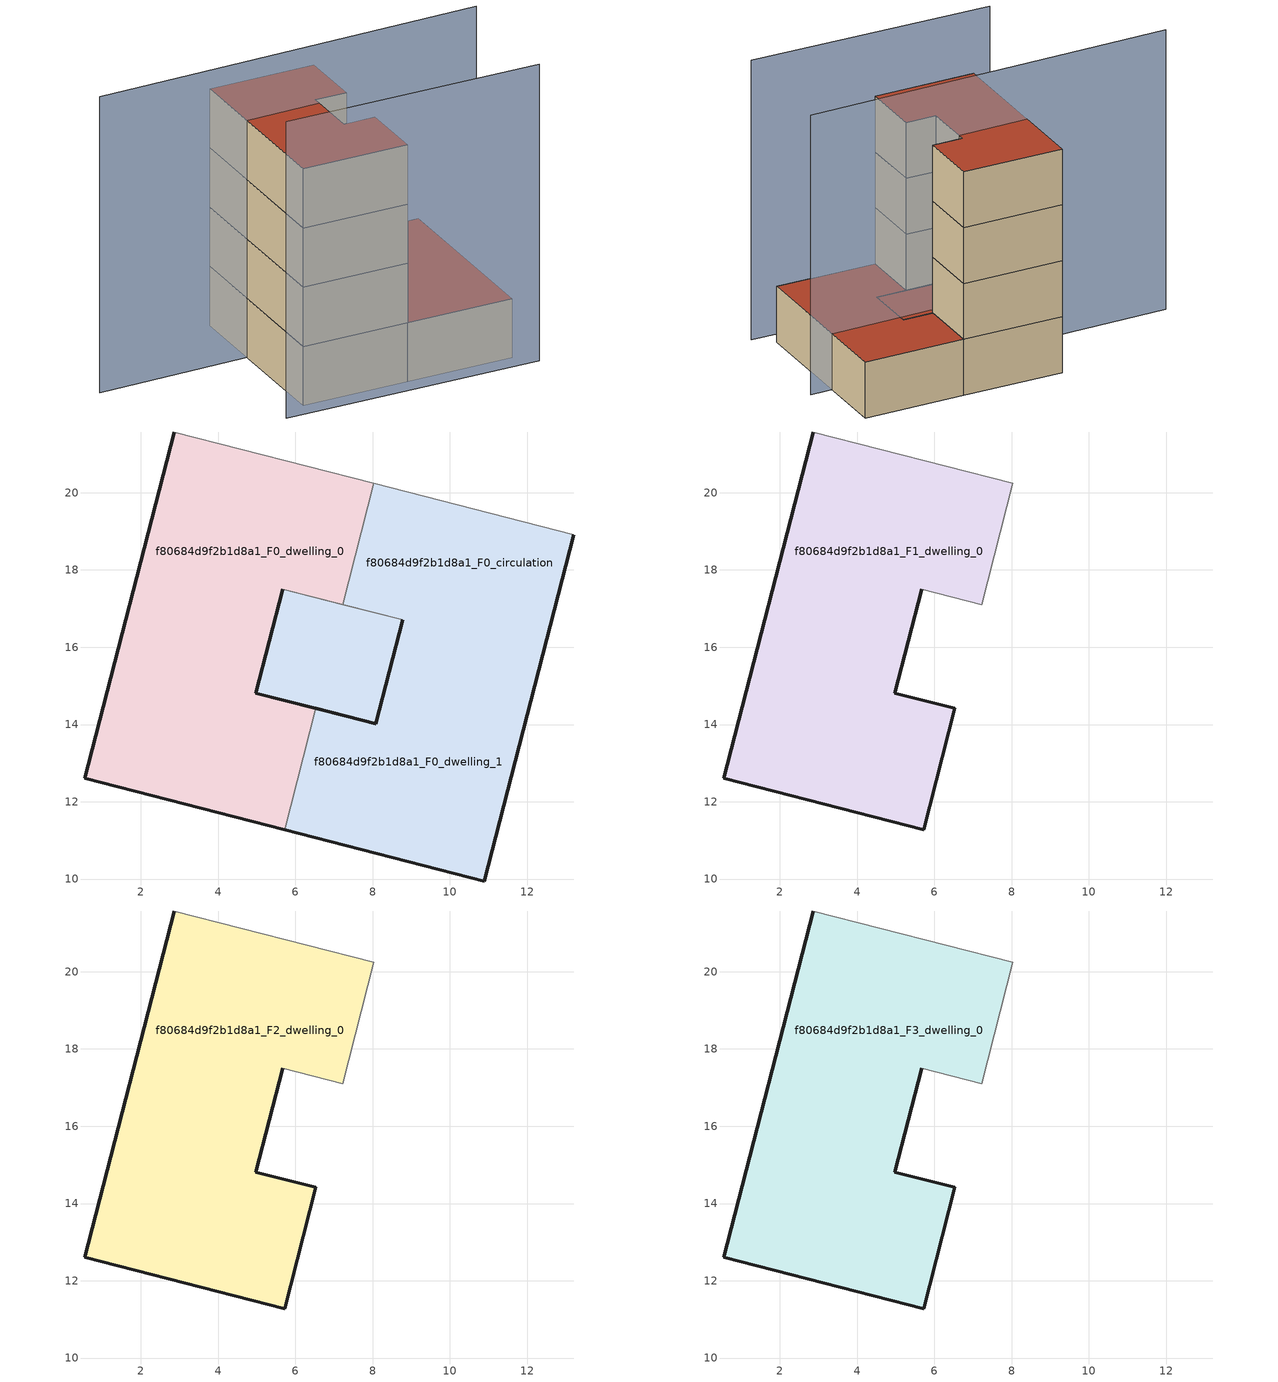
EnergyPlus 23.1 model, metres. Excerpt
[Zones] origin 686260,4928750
f80684d9f2b1d8a1_F0_dwelling_0
 floor ground (EU_floor_Construction): 8.03,20.24 7.22,17.1 5.67,17.5 4.98,14.81 6.53,14.42 5.73,11.28 0.56,12.61 2.86,21.57 z0; 8.78,16.71 8.08,14.02 6.53,14.42 4.98,14.81 5.67,17.5 7.22,17.1 z0
 wall outside (EU_wall_Construction): 2.86,21.57 0.56,12.61 5.73,11.28 / 6.53,14.42 4.98,14.81 5.67,17.5 z0:3
 wall adiabatic (EU_wall_Construction): 8.03,20.24 2.86,21.57 / 5.67,17.5 7.22,17.1 z0:3
 wall to f80684d9f2b1d8a1_F0_dwelling_1 (EU_wall_Construction): 5.73,11.28 6.53,14.42 / 7.22,17.1 8.03,20.24 z0:3
 roof outside (EU_floor_Construction): 8.08,14.02 8.78,16.71 7.22,17.1 5.67,17.5 4.98,14.81 6.53,14.42 z3
f80684d9f2b1d8a1_F0_dwelling_1
 floor ground (EU_floor_Construction): 8.78,16.71 8.08,14.02 6.87,14.33 6.53,14.42 4.98,14.81 5.67,17.5 7.22,17.1 z0; 13.2,18.91 10.9,9.95 5.73,11.28 6.53,14.42 6.87,14.33 8.08,14.02 8.78,16.71 7.22,17.1 8.03,20.24 z0
 wall outside (EU_wall_Construction): 8.78,16.71 8.08,14.02 6.53,14.42 / 5.73,11.28 10.9,9.95 13.2,18.91 z0:3
 wall adiabatic (EU_wall_Construction): 13.2,18.91 8.03,20.24 / 7.22,17.1 8.78,16.71 z0:3
 roof outside (EU_roof_Construction): 10.9,9.95 13.2,18.91 8.03,20.24 7.22,17.1 8.78,16.71 8.08,14.02 6.87,14.33 6.53,14.42 5.73,11.28 z3; 8.08,14.02 8.78,16.71 7.22,17.1 5.67,17.5 4.98,14.81 6.53,14.42 6.87,14.33 z3
f80684d9f2b1d8a1_F0_circulation
 floor ground (EU_floor_Construction): 8.78,16.71 8.08,14.02 6.87,14.33 6.53,14.42 4.98,14.81 5.67,17.5 7.22,17.1 z0; 8.03,20.24 7.22,17.1 5.67,17.5 4.98,14.81 6.53,14.42 5.73,11.28 0.56,12.61 2.86,21.57 z0; 13.2,18.91 10.9,9.95 5.73,11.28 6.53,14.42 6.87,14.33 8.08,14.02 8.78,16.71 7.22,17.1 8.03,20.24 z0
 wall outside (EU_wall_Construction): 5.67,17.5 4.98,14.81 8.08,14.02 8.78,16.71 z0:3
 wall adiabatic (EU_wall_Construction): 8.78,16.71 5.67,17.5 z0:3
 roof outside (EU_roof_Construction): 8.08,14.02 8.78,16.71 7.22,17.1 5.67,17.5 4.98,14.81 6.53,14.42 6.87,14.33 z3; 5.73,11.28 6.53,14.42 4.98,14.81 5.67,17.5 7.22,17.1 8.03,20.24 2.86,21.57 0.56,12.61 z3; 10.9,9.95 13.2,18.91 8.03,20.24 7.22,17.1 8.78,16.71 8.08,14.02 6.87,14.33 6.53,14.42 5.73,11.28 z3
f80684d9f2b1d8a1_F1_dwelling_0
 floor to f80684d9f2b1d8a1_F0_dwelling_0 (EU_floor_Construction): 8.03,20.24 7.22,17.1 5.67,17.5 4.98,14.81 6.53,14.42 5.73,11.28 0.56,12.61 2.86,21.57 z3
 wall outside (EU_wall_Construction): 2.86,21.57 0.56,12.61 5.73,11.28 6.53,14.42 4.98,14.81 5.67,17.5 z3:6
 wall adiabatic (EU_wall_Construction): 5.67,17.5 7.22,17.1 8.03,20.24 2.86,21.57 z3:6
f80684d9f2b1d8a1_F2_dwelling_0
 floor to f80684d9f2b1d8a1_F1_dwelling_0 (EU_floor_Construction): 8.03,20.24 7.22,17.1 5.67,17.5 4.98,14.81 6.53,14.42 5.73,11.28 0.56,12.61 2.86,21.57 z6
 wall outside (EU_wall_Construction): 2.86,21.57 0.56,12.61 5.73,11.28 6.53,14.42 4.98,14.81 5.67,17.5 z6:9
 wall adiabatic (EU_wall_Construction): 5.67,17.5 7.22,17.1 8.03,20.24 2.86,21.57 z6:9
f80684d9f2b1d8a1_F3_dwelling_0
 floor to f80684d9f2b1d8a1_F2_dwelling_0 (EU_floor_Construction): 8.03,20.24 7.22,17.1 5.67,17.5 4.98,14.81 6.53,14.42 5.73,11.28 0.56,12.61 2.86,21.57 z9
 wall outside (EU_wall_Construction): 2.86,21.57 0.56,12.61 5.73,11.28 6.53,14.42 4.98,14.81 5.67,17.5 z9:12
 wall adiabatic (EU_wall_Construction): 5.67,17.5 7.22,17.1 8.03,20.24 2.86,21.57 z9:12
 roof outside (EU_roof_Construction): 5.73,11.28 6.53,14.42 4.98,14.81 5.67,17.5 7.22,17.1 8.03,20.24 2.86,21.57 0.56,12.61 z12
shading: -0.86,12.19 11.62,8.91 / 13.48,15.29 -5.46,19.76 z0:15
[Building]
EU S2 Campaign: North Axis=0; Terrain=City; Solar Distribution=FullExterior
[Site:Location]
Bologna: Latitude=44.5; Longitude=11.25; Time Zone=1; Elevation=37
[SizingPeriod:WeatherFileDays]
AnnualSizingPeriod: Begin Month=1; Begin Day of Month=1; End Month=12; End Day of Month=31; Day of Week for Start Day=Monday; Use Weather File Daylight Saving Period=No; Use Weather File Rain and Snow Indicators=No
[MATERIAL]
EU_InternalMass_Material: Roughness=MediumRough; Thickness=0.1; Conductivity=1; Density=1800; Specific Heat=900; Thermal Absorptance=0.9; Solar Absorptance=0.7; Visible Absorptance=0.7
[MATERIAL:NOMASS] Roughness=MediumRough; Thermal Absorptance=0.9; Solar Absorptance=0.7; Visible Absorptance=0.7
Name | Thermal Resistance
EU_wall_NoMass | 0.937881
EU_roof_NoMass | 0.548572
EU_floor_NoMass | 0.71348
[CONSTRUCTION]
EU_wall_Construction: EU_wall_NoMass
EU_roof_Construction: EU_roof_NoMass
EU_floor_Construction: EU_floor_NoMass
EU_InternalMass_Construction: EU_InternalMass_Material
[ZONE] Type=1; Multiplier=1; Ceiling Height=autocalculate; Floor Area=autocalculate; Part of Total Floor Area=Yes
Name | Volume
f80684d9f2b1d8a1_F0_dwelling_0 | 161.558
f80684d9f2b1d8a1_F1_dwelling_0; f80684d9f2b1d8a1_F2_dwelling_0; f80684d9f2b1d8a1_F3_dwelling_0 | 134.88
f80684d9f2b1d8a1_F0_dwelling_1 | 161.563
f80684d9f2b1d8a1_F0_circulation | 296.441
[INTERNALMASS] Construction=EU_InternalMass_Construction
Name | Zone or ZoneList | Surface Area
f80684d9f2b1d8a1_F0_dwelling_0_EU_InternalMass | f80684d9f2b1d8a1_F0_dwelling_0 | 44.9604
f80684d9f2b1d8a1_F0_dwelling_1_EU_InternalMass | f80684d9f2b1d8a1_F0_dwelling_1 | 44.9604
f80684d9f2b1d8a1_F1_dwelling_0_EU_InternalMass | f80684d9f2b1d8a1_F1_dwelling_0 | 98.8809
f80684d9f2b1d8a1_F2_dwelling_0_EU_InternalMass | f80684d9f2b1d8a1_F2_dwelling_0 | 98.8809
f80684d9f2b1d8a1_F3_dwelling_0_EU_InternalMass | f80684d9f2b1d8a1_F3_dwelling_0 | 98.8809
[OTHEREQUIPMENT] Fuel Type=Electricity; Design Level Calculation Method=Watts/Area; Power per Zone Floor Area=1; Fraction Latent=0; Fraction Radiant=0; Fraction Lost=0; Carbon Dioxide Generation Rate=0; EndUse Subcategory=EU_Step8_InternalGains
Name | Zone or ZoneList or Space or SpaceList | Schedule
EU_Step8_InternalGain_f80684d9f2b1d8a1_F0_dwelling_0_f000 | f80684d9f2b1d8a1_F0_dwelling_0 | EU_Step8_GainSchedule_f80684d9f2b1d8a1_F0_dwelling_0_f000
EU_Step8_InternalGain_f80684d9f2b1d8a1_F0_dwelling_1_f000 | f80684d9f2b1d8a1_F0_dwelling_1 | EU_Step8_GainSchedule_f80684d9f2b1d8a1_F0_dwelling_1_f000
EU_Step8_InternalGain_f80684d9f2b1d8a1_F1_dwelling_0_f000 | f80684d9f2b1d8a1_F1_dwelling_0 | EU_Step8_GainSchedule_f80684d9f2b1d8a1_F1_dwelling_0_f000
EU_Step8_InternalGain_f80684d9f2b1d8a1_F2_dwelling_0_f000 | f80684d9f2b1d8a1_F2_dwelling_0 | EU_Step8_GainSchedule_f80684d9f2b1d8a1_F2_dwelling_0_f000
EU_Step8_InternalGain_f80684d9f2b1d8a1_F3_dwelling_0_f000 | f80684d9f2b1d8a1_F3_dwelling_0 | EU_Step8_GainSchedule_f80684d9f2b1d8a1_F3_dwelling_0_f000
[ZONEINFILTRATION:DESIGNFLOWRATE]
EU_Circulation_Infiltration_f80684d9f2b1d8a1_F0_circulation: Zone or ZoneList or Space or SpaceList=f80684d9f2b1d8a1_F0_circulation; Schedule=EU_AlwaysOn; Design Flow Rate Calculation Method=Flow/Area; Flow Rate per Floor Area=0.0005; Constant Term Coefficient=1; Temperature Term Coefficient=0; Velocity Term Coefficient=0; Velocity Squared Term Coefficient=0
[ZONEVENTILATION:DESIGNFLOWRATE] Schedule=EU_AlwaysOn; Design Flow Rate Calculation Method=AirChanges/Hour; Air Changes per Hour=0.687892; Ventilation Type=Natural; Fan Pressure Rise=0; Fan Total Efficiency=1; Constant Term Coefficient=1; Temperature Term Coefficient=0; Velocity Term Coefficient=0; Velocity Squared Term Coefficient=0; Minimum Indoor Temperature=-100; Maximum Indoor Temperature=100; Delta Temperature=-100; Minimum Outdoor Temperature=-100; Maximum Outdoor Temperature=100; Maximum Wind Speed=40
Name | Zone or ZoneList or Space or SpaceList
EU_ConstantAir_f80684d9f2b1d8a1_F0_dwelling_0 | f80684d9f2b1d8a1_F0_dwelling_0
EU_ConstantAir_f80684d9f2b1d8a1_F0_dwelling_1 | f80684d9f2b1d8a1_F0_dwelling_1
EU_ConstantAir_f80684d9f2b1d8a1_F1_dwelling_0 | f80684d9f2b1d8a1_F1_dwelling_0
EU_ConstantAir_f80684d9f2b1d8a1_F2_dwelling_0 | f80684d9f2b1d8a1_F2_dwelling_0
EU_ConstantAir_f80684d9f2b1d8a1_F3_dwelling_0 | f80684d9f2b1d8a1_F3_dwelling_0
[HVACTEMPLATE:THERMOSTAT] Constant Heating Setpoint=20; Constant Cooling Setpoint=50
EU_HeatOnly_f80684d9f2b1d8a1_F0_dwelling_0; EU_HeatOnly_f80684d9f2b1d8a1_F0_dwelling_1; EU_HeatOnly_f80684d9f2b1d8a1_F1_dwelling_0; EU_HeatOnly_f80684d9f2b1d8a1_F2_dwelling_0; EU_HeatOnly_f80684d9f2b1d8a1_F3_dwelling_0
[HVACTEMPLATE:ZONE:IDEALLOADSAIRSYSTEM] System Availability Schedule=EU_AlwaysOn; Maximum Heating Supply Air Temperature=50; Minimum Cooling Supply Air Temperature=13; Maximum Heating Supply Air Humidity Ratio=0.0156; Minimum Cooling Supply Air Humidity Ratio=0.0077; Heating Limit=NoLimit; Cooling Limit=NoLimit; Heating Availability Schedule=EU_AlwaysOn; Cooling Availability Schedule=EU_CoolingOff; Dehumidification Control Type=ConstantSensibleHeatRatio; Cooling Sensible Heat Ratio=0.7; Dehumidification Setpoint=60; Humidification Control Type=None; Humidification Setpoint=30; Outdoor Air Method=None; Outdoor Air Flow Rate per Person=0.00944; Outdoor Air Flow Rate per Zone Floor Area=0; Outdoor Air Flow Rate per Zone=0; Demand Controlled Ventilation Type=None; Outdoor Air Economizer Type=NoEconomizer; Heat Recovery Type=None; Sensible Heat Recovery Effectiveness=0.7; Latent Heat Recovery Effectiveness=0.65
Name | Template Thermostat
f80684d9f2b1d8a1_F0_dwelling_0 | EU_HeatOnly_f80684d9f2b1d8a1_F0_dwelling_0
f80684d9f2b1d8a1_F0_dwelling_1 | EU_HeatOnly_f80684d9f2b1d8a1_F0_dwelling_1
f80684d9f2b1d8a1_F1_dwelling_0 | EU_HeatOnly_f80684d9f2b1d8a1_F1_dwelling_0
f80684d9f2b1d8a1_F2_dwelling_0 | EU_HeatOnly_f80684d9f2b1d8a1_F2_dwelling_0
f80684d9f2b1d8a1_F3_dwelling_0 | EU_HeatOnly_f80684d9f2b1d8a1_F3_dwelling_0
[SIZING:ZONE] Zone Cooling Design Supply Air Temperature Input Method=SupplyAirTemperature; Zone Cooling Design Supply Air Temperature=13; Zone Heating Design Supply Air Temperature Input Method=SupplyAirTemperature; Zone Heating Design Supply Air Temperature=50; Zone Cooling Design Supply Air Humidity Ratio=0.008; Zone Heating Design Supply Air Humidity Ratio=0.008; Cooling Design Air Flow Method=DesignDay; Cooling Design Air Flow Rate=0; Cooling Minimum Air Flow per Zone Floor Area=0.000762; Cooling Minimum Air Flow=0; Cooling Minimum Air Flow Fraction=0.2; Heating Design Air Flow Method=DesignDay; Heating Design Air Flow Rate=0; Heating Maximum Air Flow per Zone Floor Area=0.002032; Heating Maximum Air Flow=0.141576; Heating Maximum Air Flow Fraction=0.3; Account for Dedicated Outdoor Air System=No; Dedicated Outdoor Air System Control Strategy=NeutralSupplyAir; Dedicated Outdoor Air Low Setpoint Temperature for Design=autosize; Dedicated Outdoor Air High Setpoint Temperature for Design=autosize; Zone Load Sizing Method=Sensible Load Only No Latent Load; Zone Latent Cooling Design Supply Air Humidity Ratio Input Method=HumidityRatioDifference; Zone Cooling Design Supply Air Humidity Ratio Difference=0.005; Zone Latent Heating Design Supply Air Humidity Ratio Input Method=HumidityRatioDifference; Zone Humidification Design Supply Air Humidity Ratio Difference=0.005
f80684d9f2b1d8a1_F0_dwelling_0; f80684d9f2b1d8a1_F0_dwelling_1; f80684d9f2b1d8a1_F1_dwelling_0; f80684d9f2b1d8a1_F2_dwelling_0; f80684d9f2b1d8a1_F3_dwelling_0
[SCHEDULE:CONSTANT]
Name | Hourly Value
EU_AlwaysOn | 1
EU_CoolingOff | 0
[SCHEDULE:FILE] Column Number=1; Rows to Skip at Top=0; Number of Hours of Data=8760; Column Separator=Comma; Interpolate to Timestep=No; Minutes per Item=60; Adjust Schedule for Daylight Savings=Yes
Name | File
EU_Step8_GainSchedule_f80684d9f2b1d8a1_F0_dwelling_0_f000 | ../../schedules/f80684d9f2b1d8a1/f80684d9f2b1d8a1_F0_dwelling_0_f000_gain.csv
EU_Step8_GainSchedule_f80684d9f2b1d8a1_F0_dwelling_1_f000 | ../../schedules/f80684d9f2b1d8a1/f80684d9f2b1d8a1_F0_dwelling_1_f000_gain.csv
EU_Step8_GainSchedule_f80684d9f2b1d8a1_F1_dwelling_0_f000 | ../../schedules/f80684d9f2b1d8a1/f80684d9f2b1d8a1_F1_dwelling_0_f000_gain.csv
EU_Step8_GainSchedule_f80684d9f2b1d8a1_F2_dwelling_0_f000 | ../../schedules/f80684d9f2b1d8a1/f80684d9f2b1d8a1_F2_dwelling_0_f000_gain.csv
EU_Step8_GainSchedule_f80684d9f2b1d8a1_F3_dwelling_0_f000 | ../../schedules/f80684d9f2b1d8a1/f80684d9f2b1d8a1_F3_dwelling_0_f000_gain.csv
